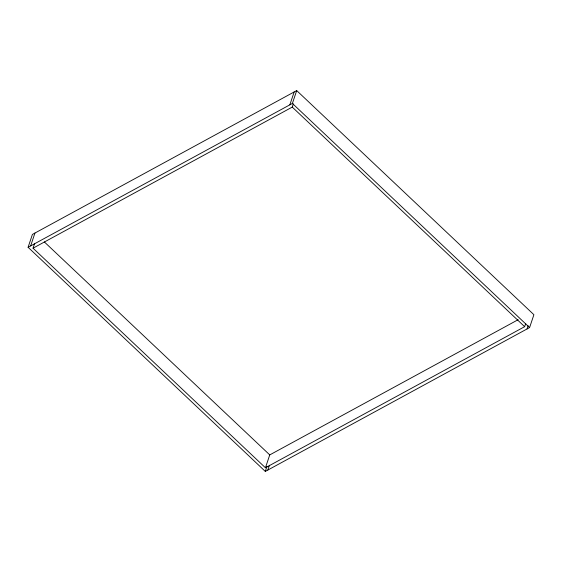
<?xml version="1.0" encoding="UTF-8"?>
<svg xmlns="http://www.w3.org/2000/svg" width="562" height="562" viewBox="0 0 562 562"><rect width="100%" height="100%" fill="white"/><g stroke="black" fill="none" stroke-linecap="round" stroke-linejoin="round"><path stroke-width="0.84" d="M28.1 247.294L32.406 234.431L296.694 90.58L533.9 314.706L529.594 327.569L265.306 471.42L28.1 247.294L292.395 103.443L296.694 90.58M30.643 245.91L34.942 233.047M525.73 323.466L524.648 326.677L265.44 467.767L33.046 248.186L34.661 243.36M289.852 104.827L294.151 91.964M33.046 248.186L292.254 107.096L293.329 103.886M265.44 467.767L269.746 454.904L518.185 319.68M265.306 471.42L266.922 466.593M267.849 470.036L269.458 465.21M527.058 328.953L528.132 325.735M292.395 103.443L529.594 327.569M292.254 107.096L524.648 326.677M44.356 241.941L269.746 454.904"/></g></svg>
